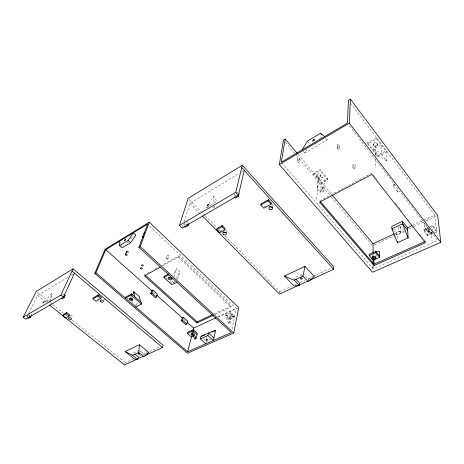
<?xml version="1.0" encoding="UTF-8"?>
<svg xmlns="http://www.w3.org/2000/svg" width="464" height="464" viewBox="0 0 464 464"><rect width="100%" height="100%" fill="white"/><g stroke="black" fill="none" stroke-linecap="round" stroke-linejoin="round"><path stroke-width="0.35" stroke-dasharray="2.32 1.74" d="M367.679 143.979L367.685 142.808L376.669 137.762L376.687 138.933L386.454 151.896L377.47 156.78L367.679 143.979L376.687 138.933M355.128 167.875A1.143 0.934 -3.9 0 0 353.371 167.168A1.143 0.934 -3.9 0 0 353.458 168.786A1.143 0.934 -3.9 0 0 355.128 167.875L355.221 164.703A1.137 0.934 -4.2 0 0 353.469 163.995A1.137 0.934 -4.2 0 0 353.556 165.607A1.137 0.934 -4.2 0 0 355.221 164.703M352.843 168.014L352.947 164.836M339.462 148.161L339.648 145.046M45.246 301.687L51.463 293.149L51.086 299.216L44.596 303.044M337.142 148.318L337.345 145.203M327.654 179.806L327.746 178.617L320.166 169.482L313.786 173.066L313.658 174.244L321.268 183.297L327.654 179.806L320.056 170.659L320.166 169.482M323.953 190.936A1.09 0.876 1.4 0 0 322.521 189.933A1.09 0.876 1.4 0 0 322.167 191.423A1.09 0.876 1.4 0 0 323.953 190.936L324.214 187.746A1.085 0.876 1.3 0 0 322.793 186.748A1.085 0.876 1.3 0 0 322.439 188.233A1.085 0.876 1.3 0 0 324.214 187.746M321.807 190.594L322.086 187.404M320.467 192.374L325.519 180.972L322.318 177.138L318.066 179.487L317.208 188.535L320.467 192.374L321.372 182.108L327.746 178.617M320.757 176.888A2.065 1.688 1.4 0 0 318.037 174.963A2.065 1.688 1.4 0 0 317.382 177.834A2.065 1.688 1.4 0 0 320.757 176.888L320.862 175.705A2.059 1.688 1.3 0 0 318.153 173.785A2.059 1.688 1.3 0 0 317.498 176.651A2.059 1.688 1.3 0 0 320.862 175.705M316.576 199.398L318.727 176.564M308.276 281.085L308.456 279.235L303.711 274.189M316.692 176.245L316.808 175.061M294.182 280.239L294.472 277.779L303.236 273.685M299.292 161.698A1.114 0.934 4 0 0 297.795 160.643A1.114 0.934 4 0 0 297.482 162.226A1.114 0.934 4 0 0 299.292 161.698L299.703 158.584A1.108 0.934 3.8 0 0 298.219 157.534A1.108 0.934 3.8 0 0 297.905 159.117A1.108 0.934 3.8 0 0 299.703 158.584M279.647 292.842L279.815 291.624L225.098 236.014M297.088 161.35L297.517 158.241M50.211 301.954L51.463 293.149M232.058 329.127L236.164 308.369L148.155 224.593M233.09 317.248L233.334 316.019M229.964 323.396L230.84 319.075L226.844 315.334L229.964 323.396L228.677 323.976L225.568 315.926L225.829 314.702L230.62 312.487L234.604 316.245L229.813 318.426L228.677 323.976M229.773 316.663L230.022 315.439M230.37 313.716L234.361 317.469L229.564 319.65L225.568 315.926L230.37 313.716L230.62 312.487M215.255 314.418L231.008 307.064L231.252 305.869L178.71 255.971L161.779 265.338M206.376 338.192L206.671 336.934M206.173 342.496L206.463 341.231L208.33 340.408M177.521 279.624L179.887 271.666L176.598 268.586L172.892 275.309M174.186 276.532L176.598 268.586M162.655 265.802L178.35 257.137L178.71 255.971M186.98 223.636L187.56 221.763L188.436 222.627M184.109 225.318L184.695 223.445L186 224.733M182.514 226.658L183.17 224.599M184.034 221.844L189.892 203.278L239.296 173.356M167.904 259.063A0.882 0.626 17.9 0 0 166.878 258.1A0.882 0.626 17.9 0 0 166.454 259.103A0.882 0.626 17.9 0 0 167.904 259.063L168.844 256.14A0.876 0.626 18 0 0 167.823 255.177A0.876 0.626 18 0 0 167.4 256.18A0.876 0.626 18 0 0 168.844 256.14M166.251 258.448L167.202 255.531M124.891 363.793L125.268 362.657L133.116 359.055M136.416 305.15L137.553 301.884M103.803 300.521L104.255 299.379A1.612 1.038 20.6 0 1 103.855 299.785M317.208 188.535L322.318 177.138M212.634 207.396L214.061 207.321L214.658 206.028M29.226 316.286L29.818 315.097M26.674 317.26L28.275 314.064M28.594 313.426L37.561 295.527L68.33 276.898M27.277 317.422L28.171 315.642M170.155 281.561L172.272 283.504L173.884 282.651L174.551 281.433M176.221 278.383L179.887 271.666M303.398 151.496L304.709 153.074L306.849 149.524M208.359 207.611L206.219 207.721L206.979 206.561M208.881 203.667L213.811 196.139L216.758 201.509L206.219 207.721M130.488 238.38L133.481 236.565M71.404 275.03L74.478 273.168M241.767 171.86L243.003 171.112M319.383 138.69L321.865 137.216M62.414 295.145L64.003 294.211M236.112 193.297L237.713 192.357M304.709 153.074L327.335 139.809L326.03 138.173M185.635 224.936L186.789 224.263M236.582 195.182L233.902 196.748L234.511 194.236L235.822 195.64M316.158 144.031L316.262 143.973A1.16 0.464 -39.9 0 0 316.506 143.794M313.658 174.244L320.056 170.659M97.591 299.408L99.458 298.369M219.907 231.513L222.824 229.895M264.033 207.019L266.475 205.668M147.361 273.313L149.24 272.275M154.883 269.155L158.647 267.073M386.744 160.967L378.879 156.014L373.439 148.886L381.025 144.693L381.217 153.694L386.744 160.967L386.419 150.713L377.452 155.591L377.47 156.78M319.737 200.831L371.925 173.13L377.267 179.957M281.787 162.736L373.172 268.876L437.651 240.456L430.459 231.107L428.504 231.994L424.264 226.507L426.225 225.608L399.811 191.272L397.834 192.264L393.24 186.319L395.224 185.31L348.708 124.845M397.834 192.264L397.671 188.999L398.651 188.506M214.217 313.85L231.252 305.869M133.301 353.005L139.444 350.14M394.997 233.531L403.767 229.46M412.705 225.313L434.826 215.041L351.051 103.716M217.854 316.848L236.164 308.369M217.906 317.208L238.061 307.881M374.361 244.806L394.603 235.439M395.253 235.138L404.393 230.91M408.314 229.094L413.534 226.681M414.19 226.38L425.285 221.241M425.94 220.939L437.036 215.801M404.533 231.669L397.045 235.132L393.629 230.892M138.997 356.352L142.262 354.844M142.918 354.548L146.839 352.744M149.454 351.544L159.918 346.736M279.815 291.624L292.314 285.882M294.947 284.67L296.264 284.067M300.208 282.251L304.813 280.134M307.446 278.928L312.707 276.509M313.368 276.208L331.128 268.041M146.404 353.591L144.629 354.409L139.966 350.564M308.456 279.235L311.089 278.023M429.42 226.85L423.62 229.494L423.736 230.811L427.617 235.811L432.796 233.485M430.07 226.554L432.674 225.365L436.531 230.422L432.634 232.18M423.736 230.811L430.221 227.859M430.87 227.563L432.813 226.681L432.674 225.365M431.984 232.47L427.489 234.494L423.62 229.494L427.054 229.929L428.933 229.077L429.386 233.641L425.511 228.63L428.933 229.077M433.446 233.195L436.682 231.745L432.813 226.681M208.957 340.129L212.698 338.476M373.439 148.886L381.217 153.694M28.466 315.044L29.713 316.013M30.821 314.232L31.656 314.876M325.751 138.562L327.335 139.809M37.561 295.527L46.029 302.29M37.41 292.297L49.799 302.215M50.361 302.667L52.055 304.024M52.618 304.471L63.319 313.043M65.569 314.847L67.257 316.199M72.326 320.259L125.268 362.657M127.432 298.242L128.447 299.118M131.515 301.762L136.19 305.805M203.499 338.592L205.471 340.35M153.253 292.181L155.962 294.588M184.104 319.667L186.267 321.593M120.025 242.475L121.017 243.374M165.921 277.681L167.504 279.137M171.97 280.9L173.884 282.651M225.829 314.702L229.813 318.426M178.35 257.137L231.008 307.064M189.892 203.278L201.596 215.139M189.126 199.456L204.833 215.418M205.337 215.934L216.485 227.261M219.02 229.837L222.059 232.928M217.436 229.001L219.414 231.014M209.56 205.198L210.436 206.097M376.095 254.765L376.971 255.797M285.366 142.233L294.675 153.3M296.537 155.515L330.977 196.463M331.447 197.014L372.406 245.711M298.108 154.373L331.615 194.323M307.905 141.572L310.062 144.205M393.953 228.932L396.935 232.632L397.23 239.291M395.519 203.273L398.193 206.689M398.64 207.257L399.974 208.962M400.42 209.531L402.201 211.804M419.56 233.989L421.341 236.263M421.788 236.831L423.122 238.537M423.568 239.105L424.902 240.81M397.671 188.999L393.107 183.071L393.24 186.319M367.685 142.808L377.452 155.591M121.725 245.149L121.933 246.477M434.826 215.041L437.129 235.764M431.085 232.006L431.967 240.706M428.788 230.765L428.916 232.081M428.504 231.994L428.173 228.63L423.957 223.155L424.264 226.507M427.054 229.929L427.617 235.811M426.097 224.269L426.225 225.608M400.652 226.838L400.919 232.052A1.027 0.76 -4.4 0 1 399.307 232.661A1.027 0.76 -4.4 0 1 399.469 231.339A1.027 0.76 -4.4 0 1 400.919 232.052M398.634 226.977L398.878 231.983M213.811 196.139L214.014 205.221M214.026 205.923L214.061 207.321M377.505 143.904A2.221 1.839 -8.8 0 1 374.146 145.615A2.221 1.839 -8.8 0 1 374.222 142.413A2.221 1.839 -8.8 0 1 377.505 143.904L377.522 145.081A2.227 1.844 -8.6 0 1 374.158 146.792A2.227 1.844 -8.6 0 1 374.228 143.585A2.227 1.844 -8.6 0 1 377.522 145.081M375.301 145.157L375.411 155.829M375.446 159.384L375.538 167.922M373.073 144.055L373.085 145.232M373.16 266.005L373.172 268.876M372.482 265.773L372.499 270.071M432.57 233.073A2.175 1.583 -6.8 0 1 429.177 232.864A2.175 1.583 -6.8 0 1 430.58 230.486M372.186 255.768A2.013 1.462 -1 0 1 374.918 255.159M375.347 255.38A2.013 1.462 -1 0 1 375.678 255.676M431.45 232.203A2.175 1.583 -6.9 0 1 428.927 231.368A2.175 1.583 -6.9 0 1 429.919 229.349M432.088 229.268A2.175 1.583 -6.9 0 1 433.057 230.202M399.742 226.246A1.021 0.76 -4.7 0 1 400.652 227.105A1.021 0.76 -4.7 0 1 399.382 227.749A1.021 0.76 -4.7 0 1 398.692 226.78M139.751 350.964A0.748 0.452 16.9 0 1 140.418 351.532A0.748 0.452 16.9 0 1 139.815 351.898M70.209 315.282A1.554 0.957 21.5 0 1 72.158 315.891A1.554 0.957 21.5 0 1 72.181 317.214M210.72 208.15A1.015 0.389 -44.5 0 1 210.517 208.301M272.043 204.404A1.937 1.531 8.5 0 1 273.151 205.726M300.817 276.016A0.899 0.644 5.9 0 1 301.072 275.57M301.258 275.477A0.899 0.644 5.9 0 1 302.157 275.517M225.794 229.924A1.839 1.392 13.5 0 1 226.658 232.145M129.955 297.592A1.746 1.148 18.9 0 1 131.086 296.914M131.521 296.937A1.746 1.148 18.9 0 1 132.379 297.221M128.134 241.831A0.887 0.296 -47.1 0 1 127.327 242.91L127.177 243.003A0.887 0.296 -47.1 0 1 127.032 242.481M337.531 148.979A1.16 0.974 -3.2 0 0 339.439 148.416A1.16 0.974 -3.2 0 0 337.937 147.32A1.16 0.974 -3.2 0 0 337.531 148.979M337.728 145.864A1.154 0.974 -3.5 0 0 339.625 145.302A1.154 0.974 -3.5 0 0 338.128 144.205A1.154 0.974 -3.5 0 0 337.728 145.864M230.393 316.309A1.682 1.131 11.7 0 0 233.235 316.297A1.682 1.131 11.7 0 0 231.403 314.569A1.682 1.131 11.7 0 0 230.393 316.309M230.144 317.538A1.688 1.131 11.7 0 0 232.992 317.527A1.688 1.131 11.7 0 0 231.153 315.798A1.688 1.131 11.7 0 0 230.144 317.538"/><path stroke-width="0.7" d="M373.131 260.269L369.17 255.629L369.176 254.33L375.637 251.384L379.506 251.529L379.598 257.363L373.131 260.269L373.149 263.854M285.198 138.98L283.504 140.018L279.34 164.482L372.505 272.223L440.8 242.312L349.363 123.175L350.372 99.076L348.447 100.253L347.391 123.134L281.317 162.191L285.198 138.98L297.186 153.271M309.488 280.337L333.622 269.3L333.761 266.829L242.266 165.271L188.111 198.424L179.44 225.44L182.085 228.039L238.438 195.187L244.238 170.363M139.409 344.735L148.776 352.501L143.904 356.717L138.707 352.449L139.409 344.735L125.089 351.515L134.427 359.09L137.738 359.53L138.475 357.228L134.856 354.276M304.952 266.388L302.98 276.15L308.218 281.706L314.383 276.515L304.952 266.388L284.484 276.074L293.938 285.894L299.425 285.72L299.692 283.255L295.893 279.27M271.144 204.148L271.353 202.959L268.383 199.682L261.064 203.783L260.838 204.972L263.813 208.208L271.144 204.148L268.169 200.871L268.383 199.682M233.775 332.978L238.716 307.58L149.315 222.181L105.09 249.261L94.743 273.371L187.549 353.226L233.775 332.978L140.203 246.558L149.315 222.181M215.603 330.42L213.382 340.466L207.918 335.565L208.498 333.03L215.603 330.42L211.897 332.085M234.343 197.212L235.225 198.151L238.438 196.284L239.024 193.772M205.877 343.76L200.419 338.923L201.022 336.394L208.498 333.03L213.945 337.925M179.44 225.44L235.782 192.34L242.266 165.271M224.872 229.784L225.156 228.601L222.186 225.562L216.943 228.503L216.636 229.68L219.611 232.696L224.872 229.784L221.896 226.745L222.186 225.562M191.829 331.453L194.758 339.242L195.947 338.708L197.293 333.239L193.314 329.701L187.729 332.282L187.415 333.483L191.4 336.992L187.653 351.77L95.903 272.687L94.743 273.371M160.144 267.194L144.449 275.86L196.881 323.002L197.177 321.825L212.251 314.772M193.314 329.701L193.012 330.907L195.947 338.708M193.128 330.165L193.662 328.054L215.893 317.759M186.847 324.04L187.624 321.094L183.408 317.324L182.248 317.881L181.441 320.827L185.681 324.591L186.847 324.04L182.601 320.27L183.408 317.324M144.82 355.639L162.51 347.548L163.183 345.233L73.086 268.859L36.285 291.392L23.2 317.243L25.711 319.18L63.4 297.215L74.478 273.168M184.347 226.374L185.223 227.238L188.106 225.562L188.68 223.689M176.755 282.205L171.889 284.757L163.931 277.478L164.331 276.225L168.577 273.934M156.391 296.966L157.331 294.048L152.847 290.046L151.699 290.655L150.73 293.573L155.237 297.569L156.391 296.966L151.89 292.964L152.847 290.046M135.761 307.04L141.398 304.106L141.822 302.864L131.532 293.903L125.918 296.931L125.46 298.166L131.086 295.139L131.532 293.903M130.941 299.564L131.405 298.259M132.576 295L133.742 291.74L139.368 296.658L140.615 301.994M187.653 351.77L231.379 332.555L138.904 247.324L147.627 224.095L105.74 249.702L95.903 272.687M125.454 254.411L126.585 251.534M100.868 298.48L101.326 297.331L98.426 294.884L93.45 297.673L92.974 298.816L95.88 301.24L100.868 298.48L97.962 296.032L92.974 298.816M97.962 296.032L98.426 294.884M69.153 316.048L69.646 314.917L66.781 312.614L63.15 314.644L62.646 315.769L65.517 318.06L69.153 316.048L66.282 313.739L62.646 315.769M66.282 313.739L66.781 312.614M61.184 298.213L62.031 298.897L64.16 297.662L65.273 295.243L64.426 294.553M23.2 317.243L60.842 295.127L73.086 268.859M27.695 317.741L28.53 318.385L30.479 317.254L31.361 315.474M302.087 149.913L307.47 141.044L320.525 133.255L324.719 136.538M130.575 242.73L135.877 235.109L133.394 232.8L128.064 240.422L119.637 245.526L122.142 247.799L130.575 242.73L128.064 240.422M138.904 247.324L140.203 246.558M279.34 164.482L349.363 123.175M216.636 229.68L221.896 226.745M260.838 204.972L268.169 200.871M163.931 277.478L168.792 274.862M150.73 293.573L151.89 292.964M181.441 320.827L182.601 320.27M402.41 221.287L391.825 226.287L391.918 228.775L397.387 242.753L408.134 237.864L407.496 227.731L402.41 221.287L402.549 223.781L408.134 237.864M196.881 323.002L213.289 315.34M125.089 351.515L132.547 355.308L138.707 352.449M284.484 276.074L294.182 280.239L302.98 276.15M373.097 253.419L373.05 243.722L394.348 233.833M407.496 227.731L412.049 225.614M187.415 333.483L193.012 330.907L196.997 334.445M147.593 353.046L148.776 352.501M143.509 356.236L124.509 364.924L49.422 304.993M297.743 285.708L279.479 294.06L202.617 216.172M299.048 285.111L308.183 280.935M369.17 255.629L375.649 252.683L375.637 251.384L379.575 256.058M191.4 336.992L193.923 335.843M200.419 338.923L207.918 335.565M425.349 241.379L373.99 264.225L320.201 201.376M374.001 265.57L425.471 242.742L371.931 174.423L319.621 202.124L374.001 265.57L373.961 257.758M201.022 336.394L204.931 334.95M29.644 316.61L30.479 317.254M60.842 295.127L63.4 297.215M132.547 355.308L137.738 359.53M63.313 296.966L64.16 297.662M72.042 271.109L162.51 347.548M131.086 295.139L141.398 304.106M105.74 249.702L151.699 290.655M156.71 295.127L182.248 317.881M186.98 322.103L193.662 328.054M144.855 274.705L197.177 321.825M187.224 224.698L188.106 225.562M294.182 280.239L299.425 285.72M237.556 195.338L238.438 196.284M235.782 192.34L238.438 195.187M241.715 167.568L333.622 269.3M375.649 252.683L379.598 257.363M332.079 194.88L373.05 243.722M392.77 229.837L391.918 228.775L402.549 223.781L407.653 230.231M320.525 133.255L321.384 134.334M350.372 99.076L437.691 215.499L440.8 242.312M133.742 291.74L134.914 297.03M119.039 241.576L119.637 245.526M397.323 241.367L397.387 242.753M373.108 256.192L373.12 258.268M375.915 256.778A2.013 1.462 -1 0 1 374.007 257.914A2.013 1.462 -1 0 1 372.024 256.882M272.704 206.822A1.937 1.531 8.5 0 1 269.648 206.55M226.339 232.383A1.839 1.392 13.5 0 1 223.526 231.623M143.614 233.566A0.899 0.655 20.8 0 1 144.484 233.044M126.823 252.19A0.876 0.615 21.1 0 1 126.852 251.262A0.876 0.615 21.1 0 1 128.093 251.592A0.876 0.615 21.1 0 1 127.844 252.462M141.804 265.773A0.858 0.597 19.5 0 1 141.914 264.851A0.858 0.597 19.5 0 1 143.15 265.309A0.858 0.597 19.5 0 1 142.61 266.069M143.179 237.214A0.905 0.655 20.8 0 1 142.558 236.28A0.905 0.655 20.8 0 1 143.631 235.985M193.349 334.492A1.612 1.038 14.1 0 1 191.475 333.413M193.778 335.553A1.612 1.038 14.1 0 1 191.22 334.753A1.612 1.038 14.1 0 1 192.798 333.575M132.872 299.17A1.746 1.148 18.9 0 1 130.001 298.213M172.144 278.22A1.827 1.264 17 0 1 170.346 278.545A1.827 1.264 17 0 1 168.896 277.35M44.161 301.681L43.042 302.928L44.161 301.681M125.315 239.47L125.158 239.563A0.893 0.296 -47.1 0 0 124.398 240.445A0.893 0.296 -47.1 0 0 124.677 240.717L124.833 240.625A0.893 0.296 -47.1 0 0 125.593 239.737A0.893 0.296 -47.1 0 0 125.315 239.47M313.826 139.531L313.583 139.676A1.166 0.458 -40 0 0 312.684 140.766A1.166 0.458 -40 0 0 313.409 140.911L313.658 140.766A1.166 0.458 -40 0 0 314.557 139.676A1.166 0.458 -40 0 0 313.826 139.531M208.261 204.34L208.063 204.456A1.021 0.383 -44.5 0 0 207.222 205.459A1.021 0.383 -44.5 0 0 207.686 205.703L207.884 205.587A1.021 0.383 -44.5 0 0 208.725 204.583A1.021 0.383 -44.5 0 0 208.261 204.34M372.569 258.825A2.018 1.462 -0.9 0 0 375.927 258.083A2.018 1.462 -0.9 0 0 373.398 256.354A2.018 1.462 -0.9 0 0 372.569 258.825M138.4 353.904A0.748 0.452 16.9 0 0 139.641 353.991A0.748 0.452 16.9 0 0 138.829 353.22A0.748 0.452 16.9 0 0 138.4 353.904M68.84 318.82A1.56 0.951 21.4 0 0 71.421 319.29A1.56 0.951 21.4 0 0 69.954 317.527A1.56 0.951 21.4 0 0 68.84 318.82M100.746 301.606A1.618 1.038 20.5 0 0 103.35 301.658A1.618 1.038 20.5 0 0 101.436 299.941A1.618 1.038 20.5 0 0 100.746 301.606M300.823 278.928A0.899 0.644 6 0 0 302.319 278.713A0.899 0.644 6 0 0 301.217 277.872A0.899 0.644 6 0 0 300.823 278.928M223.201 234.314A1.85 1.392 13.5 0 0 226.316 234.204A1.85 1.392 13.5 0 0 224.286 232.128A1.85 1.392 13.5 0 0 223.201 234.314M269.572 209.229A1.949 1.531 8.6 0 0 272.728 208.504A1.949 1.531 8.6 0 0 270.158 206.637A1.949 1.531 8.6 0 0 269.572 209.229M140.76 268.668A0.864 0.597 19.5 0 0 142.164 268.633A0.864 0.597 19.5 0 0 141.131 267.705A0.864 0.597 19.5 0 0 140.76 268.668M125.553 254.91A0.882 0.615 21.1 0 0 127.026 255.159A0.882 0.615 21.1 0 0 126.266 254.081A0.882 0.615 21.1 0 0 125.553 254.91M168.942 279.253A1.827 1.264 17 0 0 171.953 279.2A1.827 1.264 17 0 0 169.83 277.24A1.827 1.264 17 0 0 168.942 279.253M129.746 299.761A1.752 1.148 18.9 0 0 132.681 300.196A1.752 1.148 18.9 0 0 131.08 298.172A1.752 1.148 18.9 0 0 129.746 299.761M206.318 340.013A0.841 0.539 13.1 0 0 207.698 339.932A0.841 0.539 13.1 0 0 206.66 339.132A0.841 0.539 13.1 0 0 206.318 340.013"/></g></svg>
